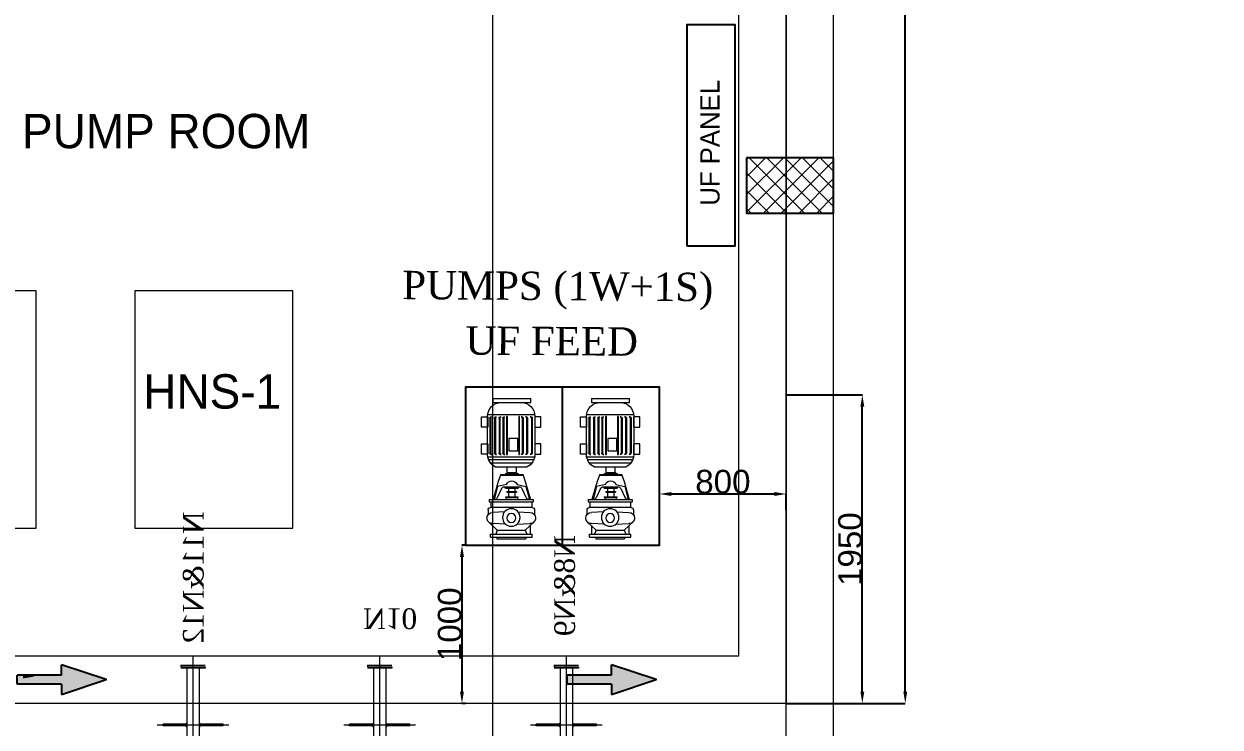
# Model space of a CAD drawing. Header units: millimetres. Extents: x -586673698 to -573385747, y -389867798 to -389752240.
# Drawn here: x -586649415 to -586641852, y -389787181 to -389782735 of the extents above; entities that cross this region are included whole.
import ezdxf

# ---------------------------------------------------------------- set-up
doc = ezdxf.new("R2010")
doc.units = ezdxf.units.MM
doc.header["$LTSCALE"] = 100
doc.linetypes.add('DASHED', pattern=[19.05, 12.7, -6.35])
doc.linetypes.add('HIDDEN2', pattern=[0.1875, 0.125, -0.0625])
for name, color, linetype in [('0-FLOW', 4, 'Continuous'), ('AH_colums', 3, 'Continuous'), ('DT-PL-SHAFT', 230, 'Continuous'), ('DT-PL-Text', 181, 'Continuous'), ('PLUMB', 6, 'Continuous'), ('PS_DIM', 9, 'Continuous')]:
    doc.layers.add(name, color=color, linetype=linetype)
for name, color, linetype, lineweight in [('A-CUT OUT', 251, 'HIDDEN2', 15), ('columns11', 1, 'Continuous', 20), ('PL-DOMESTIC WATER TANK', 171, 'Continuous', 0)]:
    doc.layers.add(name, color=color, linetype=linetype, lineweight=lineweight)
doc.styles.add('3', font='times.ttf')
doc.styles.add('Arial', font='arial.ttf')
doc.styles.add('ROMANTIC', font='romantic.ttf')
doc.dimstyles.new('V Mts', dxfattribs={"dimtxt": 150, "dimasz": 75, "dimexe": 0.1, "dimexo": 0, "dimgap": 0.01, "dimtad": 1, "dimdec": 0, "dimzin": 3, "dimdsep": 46, "dimtxsty": 'Arial', "dimsah": 1, "dimcen": 0.09375, "dimdle": 0.01, "dimclrd": 8, "dimclre": 8, "dimclrt": 256, "dimadec": 0, "dimazin": 0, "dimtfac": 0.7, "dimtdec": 3, "dimtofl": 0, "dimtmove": 2, "dimatfit": 3, "dimfxl": 0, "dimfrac": 1, "dimtolj": 1, "dimtzin": 0, "dimarcsym": 0})

# ---------------------------------------------------------------- blocks, each defined once
blk = doc.blocks.new('*D755')
at = {"layer": 'Defpoints', "color": 0, "ltscale": 5, "transparency": 16777216}
for p in [(-586644595.2, -389778081.1, 1.2), (-586643842.1, -389778081.1), (-586644595.3, -389787031.1, 2.9)]:
    blk.add_point(p, dxfattribs=at)
at = {"layer": 'DT-PL-SHAFT', "color": 8, "lineweight": -2, "ltscale": 5, "transparency": 16777216}
for p, q in [((-586644595.2, -389778081.1), (-586643842, -389778081.1)), ((-586643842.1, -389778156.1), (-586643842.1, -389779619.5)), ((-586643842.2, -389786956.1), (-586643842.1, -389780067.1)), ((-586644595.3, -389787031.1), (-586643842.1, -389787031.1))]:
    blk.add_line(p, q, dxfattribs=at)
at = {"layer": 'DT-PL-SHAFT', "color": 8, "ltscale": 5, "transparency": 16777216}
for points in [[(-586643854.6, -389778156.1), (-586643829.6, -389778156.1), (-586643842.1, -389778081.1)], [(-586643854.7, -389786956.1), (-586643829.7, -389786956.1), (-586643842.2, -389787031.1)]]:
    blk.add_solid(points, dxfattribs=at)
at = {"layer": 'DT-PL-SHAFT', "lineweight": 13, "ltscale": 5, "transparency": 16777216, "insert": (-586643918.6, -389779843.3), "char_height": 150, "attachment_point": 5, "rotation": 89.9994, "style": 'Arial'}
blk.add_mtext('\\A1;8950', dxfattribs=at)
blk = doc.blocks.new('FA150')
h = blk.add_hatch(color=250)
h.set_gradient(color1=(51, 51, 51), one_color=1, tint=1)
h.paths.add_polyline_path([(500, -166), (500, -50), (1000, -50), (1000, 50), (500, 50), (500, 166), (0, 0)])
for p, q in [((500, 50), (500, 166)), ((500, 50), (1000, 50)), ((1000, 50), (1000, -50)), ((500, -50), (500, -166)), ((500, -50), (1000, -50))]:
    blk.add_line(p, q)
at = {"color": 0}
blk.add_lwpolyline([(500, 166), (0, 0), (500, -166)], dxfattribs=at)
blk = doc.blocks.new('DS')
at = {"layer": 'PS_DIM', "color": 30, "lineweight": 20, "true_color": 0xf8991e}
for p, q in [((-10154220.4, -7974183.8), (-10154220.4, -7973731.1)), ((-10154215.4, -7973767.2), (-10154225.4, -7973767.2)), ((-10154225.4, -7973767.2), (-10154225.4, -7973917.4)), ((-10154215.4, -7973767.2), (-10154215.4, -7973917.4)), ((-10154225.4, -7973997.4), (-10154225.4, -7974147.5)), ((-10154215.4, -7973997.4), (-10154215.4, -7974147.5)), ((-10154215.4, -7974147.5), (-10154225.4, -7974147.5))]:
    blk.add_line(p, q, dxfattribs=at)
at = {"layer": 'PS_DIM', "color": 8, "lineweight": 20}
blk.add_line((-10153849, -7973957.4), (-10154656.8, -7973957.4), dxfattribs=at)
at = {"layer": 'PS_DIM', "color": 30, "lineweight": 20, "true_color": 0xf8991e}
for points in [[(-10154597.8, -7974034), (-10154588.4, -7974034), (-10154588.4, -7973880.8), (-10154579.1, -7973880.8), (-10154579.1, -7974034)], [(-10154597.8, -7974034), (-10154597.8, -7973880.8)]]:
    blk.add_lwpolyline(points, dxfattribs=at)
blk.add_lwpolyline([(-10153879.1, -7973997.4), (-10153879.1, -7973917.4), (-10154579.1, -7973917.4), (-10154579.1, -7973997.4)], close=True, dxfattribs=at)
for centre, start, end in [((-10154225.1, -7973917.3), 93.01016, 181.49163), ((-10154214.9, -7973917.3), 358.50837, 95.29922), ((-10154225.1, -7973997.2), 182.09469, 266.98984), ((-10154214.9, -7973997.2), 264.70078, 357.90531)]:
    blk.add_arc(centre, 5.7, start, end, dxfattribs=at)
blk = doc.blocks.new('*D732')
at = {"layer": 'Defpoints', "color": 0, "ltscale": 5, "transparency": 16777216}
for p in [(-898692.9, -50441.1, -6.2), (-898182.9, -50441.1, -6.2), (-898692.9, -50478.6)]:
    blk.add_point(p, dxfattribs=at)
at = {"layer": 'DT-PL-SHAFT', "color": 8, "lineweight": -2, "ltscale": 5, "transparency": 16777216}
for p, q in [((-898692.9, -50441.1), (-898692.9, -50478.7)), ((-898182.9, -50441.1), (-898182.9, -50478.7)), ((-898257.9, -50478.6), (-898617.9, -50478.6))]:
    blk.add_line(p, q, dxfattribs=at)
at = {"layer": 'DT-PL-SHAFT', "color": 8, "ltscale": 5, "transparency": 16777216}
for points in [[(-898617.9, -50466.1), (-898617.9, -50491.1), (-898692.9, -50478.6)], [(-898257.9, -50466.1), (-898257.9, -50491.1), (-898182.9, -50478.6)]]:
    blk.add_solid(points, dxfattribs=at)
at = {"layer": 'DT-PL-SHAFT', "ltscale": 5, "transparency": 16777216, "insert": (-898437.9, -50402), "char_height": 150, "attachment_point": 5, "rotation": 0, "style": 'Arial'}
blk.add_mtext('\\A1;510', dxfattribs=at)
blk = doc.blocks.new('*D733')
at = {"layer": 'Defpoints', "color": 0, "ltscale": 5, "transparency": 16777216}
for p in [(-898102.9, -50478.6, -6.2), (-897592.9, -50478.6, -6.2), (-897592.9, -50516)]:
    blk.add_point(p, dxfattribs=at)
at = {"layer": 'DT-PL-SHAFT', "color": 8, "lineweight": -2, "ltscale": 5, "transparency": 16777216}
for p, q in [((-898102.9, -50478.6), (-898102.9, -50516.1)), ((-898027.9, -50516), (-897667.9, -50516)), ((-897592.9, -50478.6), (-897592.9, -50516.1))]:
    blk.add_line(p, q, dxfattribs=at)
at = {"layer": 'DT-PL-SHAFT', "color": 8, "ltscale": 5, "transparency": 16777216}
for points in [[(-898027.9, -50503.5), (-898027.9, -50528.5), (-898102.9, -50516)], [(-897667.9, -50503.5), (-897667.9, -50528.5), (-897592.9, -50516)]]:
    blk.add_solid(points, dxfattribs=at)
at = {"layer": 'DT-PL-SHAFT', "ltscale": 5, "transparency": 16777216, "insert": (-897847.9, -50439.4), "char_height": 150, "attachment_point": 5, "style": 'Arial'}
blk.add_mtext('\\A1;510', dxfattribs=at)
blk = doc.blocks.new('*D734')
at = {"layer": 'Defpoints', "color": 0, "ltscale": 5, "transparency": 16777216}
for p in [(-899113, -50024.1, -7.9), (-898772.9, -50107, -6.2), (-899113, -50478.6)]:
    blk.add_point(p, dxfattribs=at)
at = {"layer": 'DT-PL-SHAFT', "color": 8, "lineweight": -2, "ltscale": 5, "transparency": 16777216}
for p, q in [((-899113, -50024.1), (-899113, -50478.7)), ((-898772.9, -50107), (-898772.9, -50478.7)), ((-898847.9, -50478.6), (-899038, -50478.6))]:
    blk.add_line(p, q, dxfattribs=at)
at = {"layer": 'DT-PL-SHAFT', "color": 8, "ltscale": 5, "transparency": 16777216}
for points in [[(-899038, -50466.1), (-899038, -50491.1), (-899113, -50478.6)], [(-898847.9, -50466.1), (-898847.9, -50491.1), (-898772.9, -50478.6)]]:
    blk.add_solid(points, dxfattribs=at)
at = {"layer": 'DT-PL-SHAFT', "ltscale": 5, "transparency": 16777216, "insert": (-898942.9, -50401.9), "char_height": 150, "attachment_point": 5, "style": 'Arial'}
blk.add_mtext('\\A1;340', dxfattribs=at)
blk = doc.blocks.new('*D735')
at = {"layer": 'Defpoints', "color": 0, "ltscale": 5, "transparency": 16777216}
for p in [(-897512.9, -50053.5, -6.2), (-897012.9, -50053.5, -6.2), (-897012.9, -50516)]:
    blk.add_point(p, dxfattribs=at)
at = {"layer": 'DT-PL-SHAFT', "color": 8, "lineweight": -2, "ltscale": 5, "transparency": 16777216}
for p, q in [((-897512.9, -50053.5), (-897512.9, -50516.1)), ((-897012.9, -50053.5), (-897012.9, -50516.1)), ((-897437.9, -50516), (-897087.9, -50516))]:
    blk.add_line(p, q, dxfattribs=at)
at = {"layer": 'DT-PL-SHAFT', "color": 8, "ltscale": 5, "transparency": 16777216}
for points in [[(-897437.9, -50503.5), (-897437.9, -50528.5), (-897512.9, -50516)], [(-897087.9, -50503.5), (-897087.9, -50528.5), (-897012.9, -50516)]]:
    blk.add_solid(points, dxfattribs=at)
at = {"layer": 'DT-PL-SHAFT', "ltscale": 5, "transparency": 16777216, "insert": (-897262.9, -50439.4), "char_height": 150, "attachment_point": 5, "style": 'Arial'}
blk.add_mtext('\\A1;500', dxfattribs=at)
blk = doc.blocks.new('FDSHH')
at = {"color": 7, "transparency": 33554687}
blk.add_lwpolyline([(781.6461, 164.7801), (782.6277, 164.7801), (782.6277, 163.9801), (781.6461, 163.9801)], close=True, dxfattribs=at)
blk.add_lwpolyline([(782.1369, 164.7801), (782.1369, 163.9801)], dxfattribs=at)
at = {"layer": 'DT-PL-Text', "color": 146, "lineweight": 5, "true_color": 0x105689, "transparency": 33554687}
for p, q in [((781.8046, 164.7401), (781.8046, 164.7482)), ((781.8046, 164.7482), (781.9509, 164.7482)), ((781.9509, 164.7401), (781.9509, 164.7482)), ((782.3046, 164.7401), (782.3046, 164.7482)), ((782.3046, 164.7482), (782.4509, 164.7482)), ((782.4509, 164.7401), (782.4509, 164.7482)), ((781.807, 164.7035), (781.7638, 164.6634)), ((781.7729, 164.7401), (781.7726, 164.7242)), ((781.7729, 164.7401), (781.9826, 164.7401)), ((781.7729, 164.7238), (781.9829, 164.7238)), ((781.7826, 164.6809), (781.7826, 164.7238)), ((781.807, 164.7035), (781.7991, 164.724)), ((781.807, 164.7035), (781.9485, 164.7035)), ((781.9485, 164.7035), (781.9564, 164.724)), ((781.9485, 164.7035), (781.9917, 164.6634)), ((781.9729, 164.6809), (781.9729, 164.7238)), ((781.9826, 164.7401), (781.9829, 164.7238)), ((782.307, 164.7035), (782.2638, 164.6634)), ((782.2729, 164.7401), (782.2726, 164.7242)), ((782.2729, 164.7401), (782.4826, 164.7401)), ((782.2729, 164.7238), (782.4829, 164.7238)), ((782.2826, 164.6809), (782.2826, 164.7238)), ((782.307, 164.7035), (782.2991, 164.724)), ((782.307, 164.7035), (782.4485, 164.7035)), ((782.4485, 164.7035), (782.4564, 164.724)), ((782.4485, 164.7035), (782.4917, 164.6634)), ((782.4729, 164.6809), (782.4729, 164.7238)), ((782.4826, 164.7401), (782.4829, 164.7238)), ((781.7601, 164.6019), (781.7601, 164.6254)), ((781.8489, 164.6739), (781.7831, 164.671)), ((781.9066, 164.6739), (781.9723, 164.671)), ((781.9954, 164.6019), (781.9954, 164.6254)), ((782.2601, 164.6019), (782.2601, 164.6254)), ((782.3489, 164.6739), (782.2831, 164.671)), ((782.4066, 164.6739), (782.4723, 164.671)), ((782.4954, 164.6019), (782.4954, 164.6254)), ((781.9832, 164.5898), (781.7723, 164.5898)), ((781.7744, 164.5613), (781.7744, 164.5898)), ((781.8435, 164.6115), (781.7831, 164.6141)), ((781.912, 164.6115), (781.9723, 164.6141)), ((781.981, 164.5613), (781.981, 164.5898)), ((782.4832, 164.5898), (782.2723, 164.5898)), ((782.2744, 164.5613), (782.2744, 164.5898)), ((782.3435, 164.6115), (782.2831, 164.6141)), ((782.412, 164.6115), (782.4723, 164.6141)), ((782.481, 164.5613), (782.481, 164.5898)), ((781.7663, 164.5613), (781.9892, 164.5613)), ((781.7663, 164.5491), (781.7663, 164.5613)), ((781.7663, 164.5491), (781.9892, 164.5491)), ((781.8118, 164.4576), (781.7859, 164.5491)), ((781.7928, 164.5421), (781.7915, 164.5492)), ((781.8084, 164.4839), (781.7928, 164.5421)), ((781.8289, 164.4933), (781.8066, 164.5399)), ((781.8476, 164.5354), (781.8476, 164.5395)), ((781.8476, 164.5395), (781.9126, 164.5395)), ((781.8476, 164.5354), (781.9126, 164.5354)), ((781.8517, 164.5395), (781.8517, 164.5491)), ((781.8557, 164.508), (781.8557, 164.5121)), ((781.8557, 164.5121), (781.9045, 164.5121)), ((781.8557, 164.508), (781.9045, 164.508)), ((781.8638, 164.5121), (781.8638, 164.5354)), ((781.8638, 164.4922), (781.8638, 164.508)), ((781.8964, 164.5121), (781.8964, 164.5354)), ((781.8964, 164.4922), (781.8964, 164.508)), ((781.9045, 164.508), (781.9045, 164.5121)), ((781.9085, 164.5395), (781.9085, 164.5491)), ((781.9126, 164.5395), (781.9126, 164.5354)), ((781.9313, 164.4933), (781.9536, 164.5399)), ((781.9484, 164.4576), (781.9743, 164.5491)), ((781.9518, 164.4839), (781.9674, 164.5421)), ((781.967, 164.541), (781.9683, 164.5481)), ((781.9892, 164.5491), (781.9892, 164.5613)), ((782.2663, 164.5613), (782.4892, 164.5613)), ((782.2663, 164.5491), (782.2663, 164.5613)), ((782.2663, 164.5491), (782.4892, 164.5491)), ((782.3118, 164.4576), (782.2859, 164.5491)), ((782.2928, 164.5421), (782.2915, 164.5492)), ((782.3084, 164.4839), (782.2928, 164.5421)), ((782.3289, 164.4933), (782.3066, 164.5399)), ((782.3476, 164.5354), (782.3476, 164.5395)), ((782.3476, 164.5395), (782.4126, 164.5395)), ((782.3476, 164.5354), (782.4126, 164.5354)), ((782.3517, 164.5395), (782.3517, 164.5491)), ((782.3557, 164.508), (782.3557, 164.5121)), ((782.3557, 164.5121), (782.4045, 164.5121)), ((782.3557, 164.508), (782.4045, 164.508)), ((782.3638, 164.5121), (782.3638, 164.5354)), ((782.3638, 164.4922), (782.3638, 164.508)), ((782.3964, 164.5121), (782.3964, 164.5354)), ((782.3964, 164.4922), (782.3964, 164.508)), ((782.4045, 164.508), (782.4045, 164.5121)), ((782.4085, 164.5395), (782.4085, 164.5491)), ((782.4126, 164.5395), (782.4126, 164.5354)), ((782.4313, 164.4933), (782.4536, 164.5399)), ((782.4484, 164.4576), (782.4743, 164.5491)), ((782.4518, 164.4839), (782.4674, 164.5421)), ((782.467, 164.541), (782.4683, 164.5481)), ((782.4892, 164.5491), (782.4892, 164.5613)), ((781.8536, 164.4724), (781.8084, 164.4839)), ((781.8232, 164.4258), (781.8118, 164.4576)), ((781.8435, 164.4882), (781.8435, 164.4841)), ((781.8435, 164.4882), (781.9167, 164.4882)), ((781.8435, 164.4841), (781.9167, 164.4841)), ((781.8476, 164.4882), (781.8476, 164.4922)), ((781.8476, 164.4922), (781.9126, 164.4922)), ((781.9066, 164.4724), (781.9518, 164.4839)), ((781.9126, 164.4882), (781.9126, 164.4922)), ((781.9167, 164.4882), (781.9167, 164.4841)), ((781.937, 164.4258), (781.9484, 164.4576)), ((782.3536, 164.4724), (782.3084, 164.4839)), ((782.3232, 164.4258), (782.3118, 164.4576)), ((782.3435, 164.4882), (782.3435, 164.4841)), ((782.3435, 164.4882), (782.4167, 164.4882)), ((782.3435, 164.4841), (782.4167, 164.4841)), ((782.3476, 164.4882), (782.3476, 164.4922)), ((782.3476, 164.4922), (782.4126, 164.4922)), ((782.4066, 164.4724), (782.4518, 164.4839)), ((782.4126, 164.4882), (782.4126, 164.4922)), ((782.4167, 164.4882), (782.4167, 164.4841)), ((782.437, 164.4258), (782.4484, 164.4576)), ((781.7969, 164.3843), (781.958, 164.3843)), ((781.8232, 164.4218), (781.8232, 164.4258)), ((781.8232, 164.4258), (781.937, 164.4258)), ((781.8232, 164.4218), (781.937, 164.4218)), ((781.8476, 164.417), (781.8476, 164.4211)), ((781.8476, 164.417), (781.9126, 164.417)), ((781.8557, 164.413), (781.8557, 164.417)), ((781.8557, 164.413), (781.9045, 164.413)), ((781.8572, 164.4258), (781.8572, 164.3839)), ((781.9037, 164.4258), (781.9037, 164.3839)), ((781.9045, 164.413), (781.9045, 164.417)), ((781.9126, 164.417), (781.9126, 164.4211)), ((781.937, 164.4218), (781.937, 164.4258)), ((782.2969, 164.3843), (782.458, 164.3843)), ((782.3232, 164.4218), (782.3232, 164.4258)), ((782.3232, 164.4258), (782.437, 164.4258)), ((782.3232, 164.4218), (782.437, 164.4218)), ((782.3476, 164.417), (782.3476, 164.4211)), ((782.3476, 164.417), (782.4126, 164.417)), ((782.3557, 164.413), (782.3557, 164.417)), ((782.3557, 164.413), (782.4045, 164.413)), ((782.3572, 164.4258), (782.3572, 164.3839)), ((782.4037, 164.4258), (782.4037, 164.3839)), ((782.4045, 164.413), (782.4045, 164.417)), ((782.4126, 164.417), (782.4126, 164.4211)), ((782.437, 164.4218), (782.437, 164.4258)), ((781.7584, 164.3203), (781.7277, 164.3203)), ((781.7277, 164.3203), (781.7277, 164.2682)), ((781.7581, 164.3226), (781.7581, 164.1271)), ((781.7584, 164.2682), (781.7584, 164.3203)), ((781.7586, 164.3327), (781.9963, 164.3327)), ((781.7622, 164.3458), (781.9927, 164.3458)), ((781.7718, 164.3636), (781.9831, 164.3636)), ((781.7748, 164.3213), (781.7796, 164.3213)), ((781.7986, 164.3213), (781.8034, 164.3213)), ((781.8209, 164.3213), (781.8257, 164.3213)), ((781.8403, 164.3213), (781.845, 164.3213)), ((781.8542, 164.3215), (781.8586, 164.3215)), ((781.8542, 164.1295), (781.8542, 164.3215)), ((781.8586, 164.3215), (781.8586, 164.1295)), ((781.9154, 164.3215), (781.9198, 164.3215)), ((781.9154, 164.1295), (781.9154, 164.3215)), ((781.9198, 164.3215), (781.9198, 164.1295)), ((781.9307, 164.3213), (781.9277, 164.3213)), ((781.9547, 164.3213), (781.95, 164.3213)), ((781.9785, 164.3213), (781.9738, 164.3213)), ((781.9965, 164.3203), (782.0272, 164.3203)), ((781.9965, 164.2682), (781.9965, 164.3203)), ((781.9968, 164.1271), (781.9968, 164.3226)), ((782.0272, 164.3203), (782.0272, 164.2682)), ((782.2584, 164.3203), (782.2277, 164.3203)), ((782.2277, 164.3203), (782.2277, 164.2682)), ((782.2581, 164.3226), (782.2581, 164.1271)), ((782.2584, 164.2682), (782.2584, 164.3203)), ((782.2586, 164.3327), (782.4963, 164.3327)), ((782.2622, 164.3458), (782.4927, 164.3458)), ((782.2718, 164.3636), (782.4831, 164.3636)), ((782.2748, 164.3213), (782.2796, 164.3213)), ((782.2986, 164.3213), (782.3034, 164.3213)), ((782.3209, 164.3213), (782.3257, 164.3213)), ((782.3403, 164.3213), (782.345, 164.3213)), ((782.3542, 164.3215), (782.3586, 164.3215)), ((782.3542, 164.1295), (782.3542, 164.3215)), ((782.3586, 164.3215), (782.3586, 164.1295)), ((782.4154, 164.3215), (782.4198, 164.3215)), ((782.4154, 164.1295), (782.4154, 164.3215)), ((782.4198, 164.3215), (782.4198, 164.1295)), ((782.4307, 164.3213), (782.4277, 164.3213)), ((782.4547, 164.3213), (782.45, 164.3213)), ((782.4785, 164.3213), (782.4738, 164.3213)), ((782.4965, 164.3203), (782.5272, 164.3203)), ((782.4965, 164.2682), (782.4965, 164.3203)), ((782.4968, 164.1271), (782.4968, 164.3226)), ((782.5272, 164.3203), (782.5272, 164.2682)), ((781.7277, 164.2682), (781.7584, 164.2682)), ((781.7695, 164.1382), (781.7695, 164.3134)), ((781.7713, 164.1382), (781.7713, 164.3134)), ((781.7743, 164.1382), (781.7743, 164.3134)), ((781.7933, 164.1382), (781.7933, 164.3134)), ((781.7951, 164.1382), (781.7951, 164.3134)), ((781.7981, 164.1382), (781.7981, 164.3134)), ((781.8157, 164.1382), (781.8157, 164.3134)), ((781.8174, 164.1382), (781.8174, 164.3134)), ((781.8204, 164.1382), (781.8204, 164.3134)), ((781.835, 164.1382), (781.835, 164.3134)), ((781.8367, 164.1382), (781.8367, 164.3134)), ((781.8397, 164.1382), (781.8397, 164.3134)), ((781.8653, 164.2399), (781.8653, 164.3026)), ((781.8653, 164.3026), (781.9114, 164.3026)), ((781.9114, 164.3026), (781.9114, 164.2399)), ((781.933, 164.1382), (781.933, 164.3134)), ((781.936, 164.1382), (781.936, 164.3134)), ((781.9377, 164.1382), (781.9377, 164.3134)), ((781.9553, 164.1382), (781.9553, 164.3134)), ((781.9583, 164.1382), (781.9583, 164.3134)), ((781.96, 164.1382), (781.96, 164.3134)), ((781.9791, 164.1382), (781.9791, 164.3134)), ((781.9821, 164.1382), (781.9821, 164.3134)), ((781.9838, 164.1382), (781.9838, 164.3134)), ((782.0272, 164.2682), (781.9965, 164.2682)), ((782.2277, 164.2682), (782.2584, 164.2682)), ((782.2695, 164.1382), (782.2695, 164.3134)), ((782.2713, 164.1382), (782.2713, 164.3134)), ((782.2743, 164.1382), (782.2743, 164.3134)), ((782.2933, 164.1382), (782.2933, 164.3134)), ((782.2951, 164.1382), (782.2951, 164.3134)), ((782.2981, 164.1382), (782.2981, 164.3134)), ((782.3157, 164.1382), (782.3157, 164.3134)), ((782.3174, 164.1382), (782.3174, 164.3134)), ((782.3204, 164.1382), (782.3204, 164.3134)), ((782.335, 164.1382), (782.335, 164.3134)), ((782.3367, 164.1382), (782.3367, 164.3134)), ((782.3397, 164.1382), (782.3397, 164.3134)), ((782.3653, 164.2399), (782.3653, 164.3026)), ((782.3653, 164.3026), (782.4114, 164.3026)), ((782.4114, 164.3026), (782.4114, 164.2399)), ((782.433, 164.1382), (782.433, 164.3134)), ((782.436, 164.1382), (782.436, 164.3134)), ((782.4377, 164.1382), (782.4377, 164.3134)), ((782.4553, 164.1382), (782.4553, 164.3134)), ((782.4583, 164.1382), (782.4583, 164.3134)), ((782.46, 164.1382), (782.46, 164.3134)), ((782.4791, 164.1382), (782.4791, 164.3134)), ((782.4821, 164.1382), (782.4821, 164.3134)), ((782.4838, 164.1382), (782.4838, 164.3134)), ((782.5272, 164.2682), (782.4965, 164.2682)), ((781.9114, 164.2399), (781.8653, 164.2399)), ((782.4114, 164.2399), (782.3653, 164.2399)), ((781.7584, 164.1835), (781.7277, 164.1835)), ((781.7277, 164.1835), (781.7277, 164.1315)), ((781.7584, 164.1315), (781.7584, 164.1835)), ((781.9965, 164.1835), (782.0272, 164.1835)), ((781.9965, 164.1315), (781.9965, 164.1835)), ((782.0272, 164.1835), (782.0272, 164.1315)), ((782.2584, 164.1835), (782.2277, 164.1835)), ((782.2277, 164.1835), (782.2277, 164.1315)), ((782.2584, 164.1315), (782.2584, 164.1835)), ((782.4965, 164.1835), (782.5272, 164.1835)), ((782.4965, 164.1315), (782.4965, 164.1835)), ((782.5272, 164.1835), (782.5272, 164.1315)), ((781.7277, 164.1315), (781.7584, 164.1315)), ((781.7586, 164.1188), (781.9963, 164.1188)), ((781.7748, 164.1303), (781.7796, 164.1303)), ((781.7986, 164.1303), (781.8034, 164.1303)), ((781.8209, 164.1303), (781.8257, 164.1303)), ((781.8403, 164.1303), (781.845, 164.1303)), ((781.8586, 164.1295), (781.8542, 164.1295)), ((781.9198, 164.1295), (781.9154, 164.1295)), ((781.9324, 164.1303), (781.9277, 164.1303)), ((781.9547, 164.1303), (781.95, 164.1303)), ((781.9785, 164.1303), (781.9738, 164.1303)), ((782.0272, 164.1315), (781.9965, 164.1315)), ((782.2277, 164.1315), (782.2584, 164.1315)), ((782.2586, 164.1188), (782.4963, 164.1188)), ((782.2748, 164.1303), (782.2796, 164.1303)), ((782.2986, 164.1303), (782.3034, 164.1303)), ((782.3209, 164.1303), (782.3257, 164.1303)), ((782.3403, 164.1303), (782.345, 164.1303)), ((782.3586, 164.1295), (782.3542, 164.1295)), ((782.4198, 164.1295), (782.4154, 164.1295)), ((782.4324, 164.1303), (782.4277, 164.1303)), ((782.4547, 164.1303), (782.45, 164.1303)), ((782.4785, 164.1303), (782.4738, 164.1303)), ((782.5272, 164.1315), (782.4965, 164.1315)), ((781.7841, 164.0583), (781.9764, 164.0583)), ((781.7841, 164.0378), (781.7841, 164.0583)), ((781.7841, 164.0382), (781.9764, 164.0382)), ((781.8266, 164.0586), (781.9283, 164.0586)), ((781.9764, 164.0583), (781.9764, 164.0378)), ((782.2841, 164.0583), (782.4764, 164.0583)), ((782.2841, 164.0378), (782.2841, 164.0583)), ((782.2841, 164.0382), (782.4764, 164.0382)), ((782.3266, 164.0586), (782.4283, 164.0586)), ((782.4764, 164.0583), (782.4764, 164.0378))]:
    blk.add_line(p, q, dxfattribs=at)
for centre, radius in [((781.8777, 164.64), 0.0445), ((782.3777, 164.64), 0.0445), ((781.8777, 164.6426), 0.0223), ((782.3777, 164.6426), 0.0223)]:
    blk.add_circle(centre, radius, dxfattribs=at)
for centre, major_axis, start_param, end_param in [((781.7831, 164.6426), (-0.0192, 0.021), -0.741919, 0.840279), ((781.7831, 164.6426), (0.0197, 0.0206), 2.344856, 3.904251), ((781.9723, 164.6426), (0.0192, 0.021), -0.840279, 0.741919), ((781.9723, 164.6426), (-0.0197, 0.0206), 2.378921, 3.938316), ((782.2831, 164.6426), (-0.0192, 0.021), -0.741919, 0.840279), ((782.2831, 164.6426), (0.0197, 0.0206), 2.344856, 3.904251), ((782.4723, 164.6426), (0.0192, 0.021), -0.840279, 0.741919), ((782.4723, 164.6426), (-0.0197, 0.0206), 2.378921, 3.938316), ((781.7723, 164.6019), (-0.0008, 0.0122), 1.504501, 3.075297), ((781.9832, 164.6019), (0.0008, 0.0122), 3.207888, 4.778684), ((782.2723, 164.6019), (-0.0008, 0.0122), 1.504501, 3.075297), ((782.4832, 164.6019), (0.0008, 0.0122), 3.207888, 4.778684), ((781.7919, 164.5329), (-0.0144, 0.0076), 4.074963, 5.199549), ((781.9683, 164.5329), (0.0144, 0.0076), 1.083627, 2.208213), ((782.2919, 164.5329), (-0.0144, 0.0076), 4.074963, 5.199549), ((782.4683, 164.5329), (0.0144, 0.0076), 1.083627, 2.208213), ((781.8435, 164.5004), (-0.0144, 0.0076), 0.933371, 2.057957), ((781.8801, 164.4827), (-0.0279, 0.0058), 0.576778, 1.774993), ((781.8801, 164.4827), (0.0279, 0.0058), 4.508192, 5.706408), ((781.9167, 164.5004), (0.0144, 0.0076), 4.22522, 5.349806), ((782.3435, 164.5004), (-0.0144, 0.0076), 0.933371, 2.057957), ((782.3801, 164.4827), (-0.0279, 0.0058), 0.576778, 1.774993), ((782.3801, 164.4827), (0.0279, 0.0058), 4.508192, 5.706408), ((782.4167, 164.5004), (0.0144, 0.0076), 4.22522, 5.349806), ((781.8266, 164.3226), (0.0676, 0.0108), 1.861065, 2.983631), ((781.9283, 164.3226), (-0.047, 0.0498), 3.955496, 5.078062), ((782.3266, 164.3226), (0.0676, 0.0108), 1.861065, 2.983631), ((782.4283, 164.3226), (-0.047, 0.0498), 3.955496, 5.078062), ((781.7772, 164.314), (0.00765, 0.00083), 1.778301, 3.114872), ((781.7789, 164.314), (0.00765, 0.00083), 1.778301, 3.114872), ((781.782, 164.314), (0.00765, 0.00083), 1.778301, 3.114872), ((781.801, 164.314), (0.00765, 0.00083), 1.778301, 3.114872), ((781.8027, 164.314), (0.00765, 0.00083), 1.778301, 3.114872), ((781.8058, 164.314), (0.00765, 0.00083), 1.778301, 3.114872), ((781.8233, 164.314), (0.00765, 0.00083), 1.778301, 3.114872), ((781.825, 164.314), (0.00765, 0.00083), 1.778301, 3.114872), ((781.8281, 164.314), (0.00765, 0.00083), 1.778301, 3.114872), ((781.8427, 164.314), (0.00765, 0.00083), 1.778301, 3.114872), ((781.8444, 164.314), (0.00765, 0.00083), 1.778301, 3.114872), ((781.8474, 164.314), (0.00765, 0.00083), 1.778301, 3.114872), ((781.9253, 164.314), (-0.00765, 0.00082), 3.168079, 4.50465), ((781.9283, 164.314), (-0.00765, 0.00082), 3.168079, 4.50465), ((781.93, 164.314), (-0.00765, 0.00082), 3.168079, 4.50465), ((781.9476, 164.314), (-0.00765, 0.00082), 3.168079, 4.50465), ((781.9506, 164.314), (-0.00765, 0.00082), 3.168079, 4.50465), ((781.9524, 164.314), (-0.00765, 0.00082), 3.168079, 4.50465), ((781.9714, 164.314), (-0.00765, 0.00082), 3.168079, 4.50465), ((781.9744, 164.314), (-0.00765, 0.00082), 3.168079, 4.50465), ((781.9762, 164.314), (-0.00765, 0.00082), 3.168079, 4.50465), ((782.2772, 164.314), (0.00765, 0.00083), 1.778301, 3.114872), ((782.2789, 164.314), (0.00765, 0.00083), 1.778301, 3.114872), ((782.282, 164.314), (0.00765, 0.00083), 1.778301, 3.114872), ((782.301, 164.314), (0.00765, 0.00083), 1.778301, 3.114872), ((782.3027, 164.314), (0.00765, 0.00083), 1.778301, 3.114872), ((782.3058, 164.314), (0.00765, 0.00083), 1.778301, 3.114872), ((782.3233, 164.314), (0.00765, 0.00083), 1.778301, 3.114872), ((782.325, 164.314), (0.00765, 0.00083), 1.778301, 3.114872), ((782.3281, 164.314), (0.00765, 0.00083), 1.778301, 3.114872), ((782.3427, 164.314), (0.00765, 0.00083), 1.778301, 3.114872), ((782.3444, 164.314), (0.00765, 0.00083), 1.778301, 3.114872), ((782.3474, 164.314), (0.00765, 0.00083), 1.778301, 3.114872), ((782.4253, 164.314), (-0.00765, 0.00082), 3.168079, 4.50465), ((782.4283, 164.314), (-0.00765, 0.00082), 3.168079, 4.50465), ((782.43, 164.314), (-0.00765, 0.00082), 3.168079, 4.50465), ((782.4476, 164.314), (-0.00765, 0.00082), 3.168079, 4.50465), ((782.4506, 164.314), (-0.00765, 0.00082), 3.168079, 4.50465), ((782.4524, 164.314), (-0.00765, 0.00082), 3.168079, 4.50465), ((782.4714, 164.314), (-0.00765, 0.00082), 3.168079, 4.50465), ((782.4744, 164.314), (-0.00765, 0.00082), 3.168079, 4.50465), ((782.4762, 164.314), (-0.00765, 0.00082), 3.168079, 4.50465), ((781.8266, 164.1271), (-0.0672, 0.0133), 0.194945, 1.765742), ((781.7772, 164.1376), (-0.00765, 0.00082), 0.026487, 1.363057), ((781.7789, 164.1376), (-0.00765, 0.00082), 0.026487, 1.363057), ((781.782, 164.1376), (-0.00765, 0.00082), 0.026487, 1.363057), ((781.801, 164.1376), (-0.00765, 0.00082), 0.026487, 1.363057), ((781.8027, 164.1376), (-0.00765, 0.00082), 0.026487, 1.363057), ((781.8058, 164.1376), (-0.00765, 0.00082), 0.026487, 1.363057), ((781.8233, 164.1376), (-0.00765, 0.00082), 0.026487, 1.363057), ((781.825, 164.1376), (-0.00765, 0.00082), 0.026487, 1.363057), ((781.8281, 164.1376), (-0.00765, 0.00082), 0.026487, 1.363057), ((781.8427, 164.1376), (-0.00765, 0.00082), 0.026487, 1.363057), ((781.8444, 164.1376), (-0.00765, 0.00082), 0.026487, 1.363057), ((781.8474, 164.1376), (-0.00765, 0.00082), 0.026487, 1.363057), ((781.9253, 164.1376), (0.00765, 0.00083), -1.363291, -0.026721), ((781.9283, 164.1271), (0.0672, 0.0133), 4.517506, 6.088302), ((781.9283, 164.1376), (0.00765, 0.00083), -1.363291, -0.026721), ((781.93, 164.1376), (0.00765, 0.00083), -1.363291, -0.026721), ((781.9476, 164.1376), (0.00765, 0.00083), -1.363291, -0.026721), ((781.9506, 164.1376), (0.00765, 0.00083), -1.363291, -0.026721), ((781.9524, 164.1376), (0.00765, 0.00083), -1.363291, -0.026721), ((781.9714, 164.1376), (0.00765, 0.00083), -1.363291, -0.026721), ((781.9744, 164.1376), (0.00765, 0.00083), -1.363291, -0.026721), ((781.9762, 164.1376), (0.00765, 0.00083), -1.363291, -0.026721), ((782.3266, 164.1271), (-0.0672, 0.0133), 0.194945, 1.765742), ((782.2772, 164.1376), (-0.00765, 0.00082), 0.026487, 1.363057), ((782.2789, 164.1376), (-0.00765, 0.00082), 0.026487, 1.363057), ((782.282, 164.1376), (-0.00765, 0.00082), 0.026487, 1.363057), ((782.301, 164.1376), (-0.00765, 0.00082), 0.026487, 1.363057), ((782.3027, 164.1376), (-0.00765, 0.00082), 0.026487, 1.363057), ((782.3058, 164.1376), (-0.00765, 0.00082), 0.026487, 1.363057), ((782.3233, 164.1376), (-0.00765, 0.00082), 0.026487, 1.363057), ((782.325, 164.1376), (-0.00765, 0.00082), 0.026487, 1.363057), ((782.3281, 164.1376), (-0.00765, 0.00082), 0.026487, 1.363057), ((782.3427, 164.1376), (-0.00765, 0.00082), 0.026487, 1.363057), ((782.3444, 164.1376), (-0.00765, 0.00082), 0.026487, 1.363057), ((782.3474, 164.1376), (-0.00765, 0.00082), 0.026487, 1.363057), ((782.4253, 164.1376), (0.00765, 0.00083), -1.363291, -0.026721), ((782.4283, 164.1271), (0.0672, 0.0133), 4.517506, 6.088302), ((782.4283, 164.1376), (0.00765, 0.00083), -1.363291, -0.026721), ((782.43, 164.1376), (0.00765, 0.00083), -1.363291, -0.026721), ((782.4476, 164.1376), (0.00765, 0.00083), -1.363291, -0.026721), ((782.4506, 164.1376), (0.00765, 0.00083), -1.363291, -0.026721), ((782.4524, 164.1376), (0.00765, 0.00083), -1.363291, -0.026721), ((782.4714, 164.1376), (0.00765, 0.00083), -1.363291, -0.026721), ((782.4744, 164.1376), (0.00765, 0.00083), -1.363291, -0.026721), ((782.4762, 164.1376), (0.00765, 0.00083), -1.363291, -0.026721)]:
    blk.add_ellipse(centre, major_axis=major_axis, ratio=1, start_param=start_param, end_param=end_param, dxfattribs=at)
blk = doc.blocks.new('*D767')
at = {"layer": 'Defpoints', "color": 0, "ltscale": 5, "transparency": 16777216}
for p in [(-586644595.3, -389785707.2), (-586645395.7, -389785810.5, -9.6), (-586644595.3, -389785810.5, 2.6)]:
    blk.add_point(p, dxfattribs=at)
at = {"layer": 'DT-PL-SHAFT', "color": 8, "lineweight": -2, "ltscale": 5, "transparency": 16777216}
for p, q in [((-586645395.7, -389785810.5), (-586645395.7, -389785707.1)), ((-586645320.7, -389785707.2), (-586644670.3, -389785707.2)), ((-586644595.3, -389785810.5), (-586644595.3, -389785707.1))]:
    blk.add_line(p, q, dxfattribs=at)
at = {"layer": 'DT-PL-SHAFT', "color": 8, "ltscale": 5, "transparency": 16777216}
for points in [[(-586645320.7, -389785694.7), (-586645320.7, -389785719.7), (-586645395.7, -389785707.2)], [(-586644670.3, -389785694.7), (-586644670.3, -389785719.7), (-586644595.3, -389785707.2)]]:
    blk.add_solid(points, dxfattribs=at)
at = {"layer": 'DT-PL-SHAFT', "ltscale": 5, "transparency": 16777216, "insert": (-586644995.5, -389785630.6), "char_height": 150, "attachment_point": 5, "style": 'Arial'}
blk.add_mtext('\\A1;800', dxfattribs=at)
blk = doc.blocks.new('*D768')
at = {"layer": 'Defpoints', "color": 0, "ltscale": 5, "transparency": 16777216}
for p in [(-586646622.7, -389786031.1, -9.6), (-586646645.2, -389787031.1), (-586646622.7, -389787031.1, -6.5)]:
    blk.add_point(p, dxfattribs=at)
at = {"layer": 'DT-PL-SHAFT', "color": 8, "lineweight": -2, "ltscale": 5, "transparency": 16777216}
for p, q in [((-586646622.7, -389786031.1), (-586646645.3, -389786031.1)), ((-586646645.2, -389786106.1), (-586646645.2, -389786956.1)), ((-586646622.7, -389787031.1), (-586646645.3, -389787031.1))]:
    blk.add_line(p, q, dxfattribs=at)
at = {"layer": 'DT-PL-SHAFT', "color": 8, "ltscale": 5, "transparency": 16777216}
for points in [[(-586646657.7, -389786106.1), (-586646632.7, -389786106.1), (-586646645.2, -389786031.1)], [(-586646657.7, -389786956.1), (-586646632.7, -389786956.1), (-586646645.2, -389787031.1)]]:
    blk.add_solid(points, dxfattribs=at)
at = {"layer": 'DT-PL-SHAFT', "ltscale": 5, "transparency": 16777216, "insert": (-586646721.8, -389786531.1), "char_height": 150, "attachment_point": 5, "rotation": 90, "style": 'Arial'}
blk.add_mtext('\\A1;1000', dxfattribs=at)
blk = doc.blocks.new('*D770')
at = {"layer": 'Defpoints', "color": 0, "ltscale": 5, "transparency": 16777216}
for p in [(-586644595.3, -389785081.1, 0.8), (-586644113.9, -389785081.1), (-586644595.3, -389787031.1, -9.6)]:
    blk.add_point(p, dxfattribs=at)
at = {"layer": 'DT-PL-SHAFT', "color": 8, "lineweight": -2, "ltscale": 5, "transparency": 16777216}
for p, q in [((-586644595.3, -389785081.1), (-586644113.8, -389785081.1)), ((-586644113.9, -389786956.1), (-586644113.9, -389785156.1)), ((-586644595.3, -389787031.1), (-586644113.8, -389787031.1))]:
    blk.add_line(p, q, dxfattribs=at)
at = {"layer": 'DT-PL-SHAFT', "color": 8, "ltscale": 5, "transparency": 16777216}
for points in [[(-586644126.4, -389785156.1), (-586644101.4, -389785156.1), (-586644113.9, -389785081.1)], [(-586644126.4, -389786956.1), (-586644101.4, -389786956.1), (-586644113.9, -389787031.1)]]:
    blk.add_solid(points, dxfattribs=at)
at = {"layer": 'DT-PL-SHAFT', "ltscale": 5, "transparency": 16777216, "insert": (-586644190.5, -389786056.1), "char_height": 150, "attachment_point": 5, "rotation": 89.99986, "style": 'Arial'}
blk.add_mtext('\\A1;1950', dxfattribs=at)
blk = doc.blocks.new('DFFFF')
at = {"layer": 'AH_colums', "color": 1}
blk.add_lwpolyline([(-1001498.6, -75096.2), (-1001498.6, -75446.2), (-1000948.6, -75446.2), (-1000948.6, -75096.2)], close=True, dxfattribs=at)
at = {"layer": 'columns11', "linetype": 'Continuous'}
for p, q in [((-1001498.6, -75104.2), (-1001490.7, -75096.2)), ((-1001498.6, -75216.4), (-1001378.4, -75096.2)), ((-1001498.6, -75328.7), (-1001266.2, -75096.2)), ((-1001498.6, -75440.9), (-1001153.9, -75096.2)), ((-1001132.6, -75446.2), (-1001482.6, -75096.2)), ((-1001391.7, -75446.2), (-1001041.7, -75096.2)), ((-1001020.3, -75446.2), (-1001370.3, -75096.2)), ((-1000948.6, -75405.7), (-1001258.1, -75096.2)), ((-1000948.6, -75293.4), (-1001145.8, -75096.2)), ((-1000948.6, -75181.1), (-1001033.6, -75096.2)), ((-1001279.4, -75446.2), (-1000948.6, -75115.4)), ((-1001244.8, -75446.2), (-1001498.6, -75192.4)), ((-1001167.2, -75446.2), (-1000948.6, -75227.7)), ((-1001357.1, -75446.2), (-1001498.6, -75304.7)), ((-1001054.9, -75446.2), (-1000948.6, -75339.9)), ((-1001469.3, -75446.2), (-1001498.6, -75416.9))]:
    blk.add_line(p, q, dxfattribs=at)
blk = doc.blocks.new('AFE')
at = {"color": 114, "lineweight": 20, "true_color": 0x139b48, "xscale": -1, "rotation": 270}
for p in [(7077944.4, 10104011.1, -7.7), (7079124.4, 10104011.1, -7.7), (7080304.4, 10104011.1, -7.7)]:
    blk.add_blockref('DS', p, dxfattribs=at)
at = {"layer": 'DT-PL-Text', "color": 181, "lineweight": 20, "style": 'ROMANTIC'}
for s, rotation, p in [('N11&N12', 89.98313, (-895946.3, -51559.2, 6.2)), ('N10', 359.98313, (-894937.4, -50946.4, 6.2)), ('N8&N9', 89.98313, (-893598.6, -51408.9, 6.2))]:
    blk.add_text(s, height=131.18, rotation=rotation, dxfattribs=at).set_placement(p)
at = {"layer": 'DT-PL-SHAFT', "color": 1, "ltscale": 5}
for base, p1, p2, picture, middle in [((-899113, -50478.6), (-898772.9, -50107, -6.2), (-899113, -50024.1, -7.9), '*D734', (-898942.9, -50401.9)), ((-897012.9, -50516), (-897512.9, -50053.5, -6.2), (-897012.9, -50053.5, -6.2), '*D735', (-897262.9, -50439.4))]:
    dim = blk.add_linear_dim(base=base, p1=p1, p2=p2, dimstyle='V Mts', dxfattribs=at)
    dim.commit()
    dim.dimension.update_dxf_attribs({"geometry": picture, "text_midpoint": middle})
for p1, p2, distance, picture, middle in [((-898182.9, -50441.1, -6.2), (-898692.9, -50441.1, -6.2), 37.4, '*D732', (-898437.9, -50402)), ((-898102.9, -50478.6, -6.2), (-897592.9, -50478.6, -6.2), -37.4, '*D733', (-897847.9, -50439.4))]:
    dim = blk.add_aligned_dim(p1=p1, p2=p2, distance=distance, dimstyle='V Mts', dxfattribs=at)
    dim.commit()
    dim.dimension.update_dxf_attribs({"geometry": picture, "text_midpoint": middle})

msp = doc.modelspace()

# ---------------------------------------------------------------- linework, layer by layer
at = {"layer": 'DT-PL-SHAFT', "color": 8, "linetype": 'DASHED', "lineweight": 13, "ltscale": 50}
msp.add_line((-586646449.7, -389794357.8, -310), (-586646449.7, -389760185.5, -310), dxfattribs=at)
at = {"layer": 'DT-PL-SHAFT', "color": 1, "lineweight": 13, "ltscale": 5}
for points, elevation in [([(-586651895.2, -389767680.8), (-586651895.2, -389793031.3), (-586644595.3, -389793031.3), (-586644595.3, -389761480.6), (-586651895.2, -389761480.6), (-586651895.2, -389767680.8)], -303.8), ([(-586644595.3, -389787031.1), (-586651894.9, -389787031.1)], -312.9)]:
    msp.add_lwpolyline(points, dxfattribs=dict(at, elevation=elevation))
at = {"layer": 'DT-PL-SHAFT', "color": 1, "ltscale": 5, "elevation": -303.8}
msp.add_lwpolyline([(-586645220.9, -389784139.8), (-586645220.9, -389782739.8), (-586644920.9, -389782739.8), (-586644920.9, -389784139.8), (-586645220.9, -389784139.8)], dxfattribs=at)
at = {"layer": 'DT-PL-SHAFT', "color": 1, "lineweight": 13, "ltscale": 5, "elevation": -306.4}
for points in [[(-586650337.2, -389785923.2), (-586649337.2, -389785923.2), (-586649337.2, -389784423.2), (-586650337.2, -389784423.2)], [(-586648714, -389785923.2), (-586647714, -389785923.2), (-586647714, -389784423.2), (-586648714, -389784423.2)]]:
    msp.add_lwpolyline(points, close=True, dxfattribs=at)
at = {"layer": 'DT-PL-SHAFT', "color": 85, "lineweight": 13, "ltscale": 5, "true_color": 0x58ba48, "elevation": -312.9}
msp.add_lwpolyline([(-586644595.3, -389787031.1), (-586644595.3, -389787031.1)], dxfattribs=at)
at = {"layer": 'PL-DOMESTIC WATER TANK', "lineweight": 13, "ltscale": 200, "elevation": -303.8}
msp.add_lwpolyline([(-586644295.3, -389761180.6), (-586652195.2, -389761180.6), (-586652195.2, -389793331.3), (-586644295.3, -389793331.3)], close=True, dxfattribs=at)
at = {"layer": 'PLUMB', "color": 65, "linetype": 'Continuous', "lineweight": 13, "elevation": -316}
msp.add_lwpolyline([(-586644595.2, -389778081.1), (-586644595.3, -389787031.1), (-586651895.2, -389787031.1), (-586651895.2, -389786731.1), (-586644895.3, -389786731.1), (-586644895.3, -389782081.1)], dxfattribs=at)

# ---------------------------------------------------------------- block references
at = {"color": 7, "lineweight": 13, "xscale": -1249.999999563443, "yscale": 1249.999999563443, "zscale": 1249.999999563443, "rotation": 180}
msp.add_blockref('FDSHH', (-587623680.4, -389580056, -316), dxfattribs=at)
at = {"layer": '0-FLOW', "lineweight": 13, "xscale": 0.5625, "yscale": 0.5625, "zscale": 0.5625, "rotation": 180}
for p in [(-586648895.6, -389786881.1, -309.8), (-586645417.4, -389786881.1, -309.8)]:
    msp.add_blockref('FA150', p, dxfattribs=at)
at = {"layer": 'DT-PL-SHAFT', "color": 1}
msp.add_blockref('DFFFF', (-585643346.6, -389708484.9, -303.8), dxfattribs=at)
at = {"layer": 'DT-PL-SHAFT', "color": 1, "lineweight": 13, "xscale": -1, "rotation": 180}
msp.add_blockref('AFE', (-585752332.2, -389837376.8, -297.6), dxfattribs=at)

# ---------------------------------------------------------------- texts
at = {"layer": 'A-CUT OUT', "color": 140, "lineweight": 13, "style": '3'}
for s, height, p in [('PUMPS (1W+1S)', 179.332, (-586647023.3, -389784475.4, -337.4)), ('UF FEED', 179.33, (-586646623.9, -389784826.2, -337.4))]:
    msp.add_text(s, height=height, rotation=359.61278, dxfattribs=at).set_placement(p)
at = {"layer": 'DT-PL-SHAFT', "color": 140, "lineweight": 13}
msp.add_text('UF PANEL', height=121.58, rotation=90, dxfattribs=at).set_placement((-586645016.6, -389783884.7, -308.9))
for s, p in [('PUMP ROOM', (-586649426.6, -389783521.6, -299.3)), ('HNS-1', (-586648659.9, -389785167.4, -299.3))]:
    msp.add_text(s, height=217.15, dxfattribs=at).set_placement(p)

# ---------------------------------------------------------------- dimensions: what is measured, and where the dimension line sits
at = {"layer": 'DT-PL-SHAFT', "color": 1, "lineweight": 13, "ltscale": 5}
dim = msp.add_linear_dim(base=(-586643842.1, -389778081.1, -306.7), p1=(-586644595.3, -389787031.1, -303.8), p2=(-586644595.2, -389778081.1, -305.5), angle=89.9994, dimstyle='V Mts', dxfattribs=at)
dim.commit()
dim.dimension.update_dxf_attribs({"geometry": '*D755', "text_midpoint": (-586643918.6, -389779843.3, -306.7), "dimtype": 161})
at = {"layer": 'DT-PL-SHAFT', "color": 1, "ltscale": 5}
for p1, p2, distance, picture, middle in [((-586644595.3, -389787031.1, -316), (-586644595.3, -389785081.1, -305.6), -481.4, '*D770', (-586644190.5, -389786056.1, -306.4)), ((-586645395.7, -389785810.5, -316), (-586644595.3, -389785810.5, -303.8), 103.4, '*D767', (-586644995.5, -389785630.6, -306.4)), ((-586646622.7, -389786031.1, -316), (-586646622.7, -389787031.1, -312.9), -22.5, '*D768', (-586646721.8, -389786531.1, -306.4))]:
    dim = msp.add_aligned_dim(p1=p1, p2=p2, distance=distance, dimstyle='V Mts', dxfattribs=at)
    dim.commit()
    dim.dimension.update_dxf_attribs({"geometry": picture, "text_midpoint": middle})

doc.saveas('drawing.dxf')
